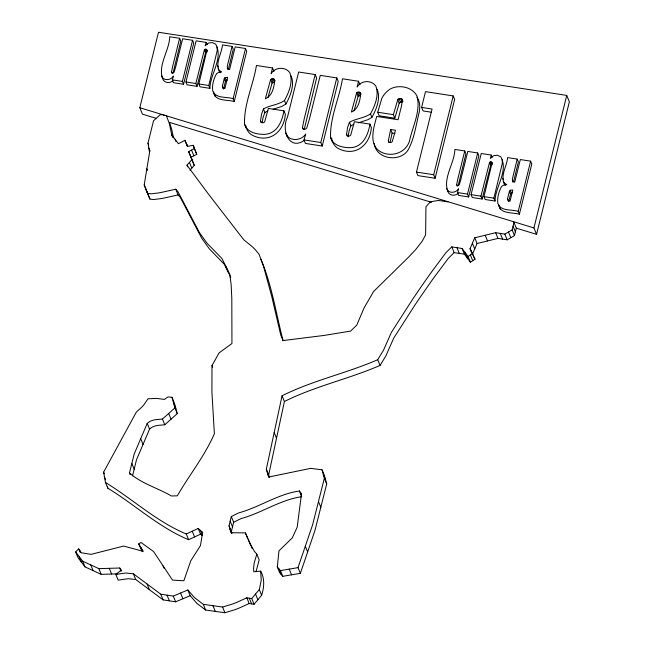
<?xml version="1.0" encoding="UTF-8"?>
<svg xmlns="http://www.w3.org/2000/svg" width="645" height="645" viewBox="0 0 645 645"><rect width="100%" height="100%" fill="white"/><g stroke="black" fill="none" stroke-linecap="round" stroke-linejoin="round"><path stroke-width="0.97" d="M161.855 114.85L160.363 114.617L153.534 120.736L147.987 143.166L149.543 152.502L144.206 184.962L147.584 193.363L151.107 193.847L158.452 192.936A121.647 110.432 -22.3 0 0 164.507 191.726L175.763 189.195L178.004 191.791L199.434 232.603L207.158 243.334L221.961 258.54L229.749 274.198L231.144 284.647L231.813 298.53L231.942 343.527L219.066 352.912L211.995 365.586L211.907 391.741L214.374 433.754C204.723 455.902 189.348 475.034 177.286 495.828L171.441 495.989C157.775 488.031 141.537 483.613 129.484 473.019L134.184 454.024L147.229 423.37L149.874 421.37L152.994 420.226A23.252 21.108 -22.3 0 1 155.993 419.637L162.443 419.065L174.924 407.906L172.013 397.336L168.788 396.941A5.096 4.628 -22.3 0 0 167.41 397.199L164.564 399.408L156.372 398.408L147.963 398.803L143.891 404.818A42.764 38.821 -22.3 0 1 141.715 407.197L136.345 412.082L103.619 472.148L105.458 482.476L107.796 488.184C134.95 504.745 159.025 527.441 188.622 539.696L200.539 534.165L202.03 535.471M227.79 69.571L227.25 66.354L232.063 46.4L222.477 44.916C221.751 53.882 214.14 64.282 220.171 72.756M512.92 182.245L512.38 179.028L517.193 159.073L507.607 157.59C506.881 166.555 499.27 176.956 505.301 185.438M513.968 222.461L512.122 229.894L504.841 234.111L495.65 232.692L474.736 237.795L470.044 248.704L475.043 259.201L470.399 262.176L468.06 256.468L462.086 248.486L451.806 246.89L446.001 252.59L431.674 271.795A1192.782 1082.778 -22.3 0 0 412.937 298.812L391.386 332.385L383.485 350.259L377.712 359.708C346.446 373.302 312.511 380.51 282.05 395.796L266.329 469.238L268.626 477.058L310.64 468.367L322.048 469.786L324.395 475.502L326.701 483.927L314.937 530.545L300.36 573.349L282.776 576.316L279.632 572.647L277.294 566.939L278.987 550.822L292.33 537.841L297.192 527.15L301.489 494.054L299.409 490.99C278.019 494.03 259.725 507.075 239.263 512.727A32.484 29.493 -22.3 0 0 236.449 513.976L231.321 516.532L229.023 525.836L231.031 532.714L245.382 532.891L251.163 545.678L254.332 551.265L256.831 554.176L259.169 559.884L256 571.776M260.532 120.929L261.531 114.23L263.434 108.965C270.013 105.159 278.164 104.974 284.461 100.547C288.896 92.517 293.467 81.439 289.661 72.409C284.856 66.379 275.028 67.12 271.094 73.724L272.521 67.967L256.444 65.476C253.356 85.035 243.737 104.2 244.576 124.187C246.35 128.645 248.293 133.7 253.09 135.635C270.029 143.513 284.018 131.451 285.356 114.35L283.913 110.819L268.409 108.424L264.668 121.824L263.7 122.679L262.265 122.784L261.096 122.211L260.532 120.929L261.257 122.695M262.265 122.542L262.983 117.761L264.877 112.496L263.434 108.965M346.567 134.241L347.558 127.541L349.461 122.276C356.04 118.462 364.191 118.285 370.488 113.851C374.93 105.828 379.494 94.751 375.688 85.721C370.883 79.69 361.055 80.431 357.12 87.027L358.547 81.27L342.471 78.787C339.383 98.346 329.764 117.511 330.603 137.498C332.377 141.956 334.32 147.004 339.117 148.947C356.056 156.824 370.045 144.754 371.383 127.662L369.94 124.13L354.436 121.736L350.695 135.127L349.727 135.982L348.292 136.095L347.123 135.523L346.567 134.241L347.284 135.998M348.155 136.813L349.01 131.072L350.904 125.807L349.461 122.276M222.404 86.124L224.234 78.746L225.073 77.545L227.661 77.319L224.903 88.478L222.622 87.357L222.404 86.124L223.573 88.978L225.403 81.601L226.25 80.399L227.314 80.101M507.534 198.797L509.365 191.428L510.203 190.227L512.791 190.001L510.034 201.159L507.752 200.031L507.534 198.797L508.413 200.942M508.703 201.651L510.534 194.282L511.38 193.081L512.452 192.774M388.33 140.779L390.652 129.508L395.482 130.258L392.249 141.61L391.281 142.424L389.814 142.521L388.742 141.981L388.33 140.779L389.056 142.537M390.104 142.432L392.096 133.039L390.652 129.508M285.671 133.015C288.549 141.86 301.263 141.15 305.738 133.999L303.98 139.909L305.432 143.432L322.242 146.036L338.23 81.431L336.779 77.908L320.259 75.352L309.447 119.019L306.778 127.928L305.69 129.073L304.15 129.266L302.892 128.694L302.465 127.492L304.109 119.301L315.187 74.562L298.659 72.006L287.452 117.285C281.22 129.137 288.573 151.269 304.416 140.336M304.279 129.202L316.631 78.093L315.187 74.562M161.379 75.578C162.927 81.189 170.852 80.609 173.416 76.094L172.312 79.859L173.481 82.713L183.551 84.269L193.734 43.142L192.565 40.288L182.664 38.756L175.779 66.556L174.094 72.232L172.505 73.103L171.514 71.982L172.57 66.774L179.624 38.281L169.724 36.749C169.482 50.939 156.533 66.403 163.459 80.359C165.749 83.237 170.296 83.173 172.9 80.746M173.037 73.095L180.794 41.135L179.624 38.281M446.509 188.259C448.065 193.863 455.983 193.29 458.555 188.775L457.442 192.533L458.611 195.395L468.681 196.951L478.864 155.816L477.695 152.962L467.794 151.43L460.909 179.237L459.224 184.913L457.636 185.776L456.644 184.655L457.708 179.447L464.755 150.962L454.854 149.43C454.612 163.612 441.664 179.076 448.589 193.032C450.879 195.919 455.426 195.854 458.031 193.427M458.168 185.776L465.924 153.816L464.755 150.962M228.419 69.209L233.232 49.254L232.063 46.4M513.557 181.89L518.362 161.927L517.193 159.073M269.36 477.292L268.667 474.954L284.397 401.504L282.05 395.796M155.929 118.261L142.44 114.149L139.804 107.723L158.485 32.25L566.729 95.412L569.366 101.837L536.567 234.353L516.306 228.169L513.67 221.743M183.551 84.269L182.382 81.415L192.565 40.288M197.007 86.357L195.83 83.503L204.376 49.867L205.916 49.141L207.085 51.995L205.545 52.721L197.007 86.357L187.106 84.826L185.937 81.971L196.112 40.837L206.182 42.393L207.061 44.537M216.825 46.972C222.299 59.292 209.794 75.844 209.915 88.349L200.023 86.817L198.845 83.963L206.956 50.237L205.916 49.141M209.915 88.349L208.746 85.495L217.196 50.649L217.172 47.085L215.656 44.118L212.197 42.554L208.472 43.054L205.166 45.787L206.182 42.393M132.531 475.881L136.522 459.732L149.567 429.078L152.22 427.079L155.34 425.934A23.252 21.108 -22.3 0 1 158.339 425.345L164.789 424.773L177.27 413.614L174.352 403.044L172.013 397.336M213.64 92.058C214.761 101.7 227.508 99.427 234.264 101.515L233.095 98.661L245.511 48.48L235.199 46.883L229.596 69.507L227.201 68.144M234.264 101.515L246.68 51.334L245.511 48.48M267.989 97.532L272.061 83.052L274.367 82.221L272.924 78.69L270.61 79.52L265.369 98.75C272.561 95.662 273.867 87.398 274.746 80.488L274.198 79.27L272.924 78.69M283.913 110.819C282.22 121.163 277.302 133.233 265.313 134.329C257.436 134.595 247.317 132.822 244.576 124.187M322.242 146.036L320.791 142.513L336.779 77.908M231.869 533.27L231.361 531.544L233.667 522.24L231.321 516.532M354.016 110.843L358.088 96.355L360.394 95.525L358.951 92.001L356.637 92.832L351.396 112.061C358.588 108.973 359.894 100.701 360.773 93.799L360.224 92.582L358.951 92.001M369.94 124.13C368.247 134.474 363.329 146.544 351.34 147.641C343.463 147.907 333.344 146.133 330.603 137.498M260.653 571.131C264.918 578.557 264.152 587.434 261.66 595.262L254.066 604.268L249.155 603.51L239.093 608.098A104.555 94.912 -22.3 0 1 234.748 609.759L224.936 612.75L205.642 610.033L196.878 603.349L190.186 595.698L175.642 601.817L163.104 599.882L135.724 579.5L128.137 578.718L118.172 580.113L115.826 574.405L125.791 573.01L133.386 573.792L160.758 594.174L173.303 596.109L187.84 589.981L194.532 597.641L203.296 604.325L222.589 607.042L232.402 604.051A104.555 94.912 -22.3 0 0 236.755 602.39L246.817 597.802L251.727 598.56L259.322 589.554L261.257 580.194L260.653 571.131L253.824 571.736L253.55 568.463L254.194 562.908L256.831 554.176M377.72 112.246L381.816 98.371A22.938 20.825 -22.3 0 1 389.911 89.179C398.699 84.221 412.228 86.704 416.993 96.105C421.008 111.142 412.558 126.396 409.494 140.949C406.019 152.542 392.144 157.388 381.606 152.317C367.755 145.431 373.737 127.96 376.688 116.431L398.078 119.744L401.537 105.772L402.407 100.04L401.859 98.967L398.997 98.637L397.739 99.749L393.394 114.665L394.837 118.196L379.171 115.769L377.72 112.246L393.394 114.665M394.837 118.196L399.191 103.273L400.448 102.16L402.117 101.983L400.674 98.459M421.604 107.409L425.507 91.638L453.201 95.92L454.652 99.443L435.141 178.262L417.92 175.601L416.476 172.07L432.077 109.029L421.604 107.409L423.056 110.932L431.618 112.262M435.141 178.262L433.698 174.739L453.201 95.92M468.681 196.951L467.512 194.097L477.695 152.962M482.137 199.031L480.968 196.177L489.507 162.548L491.047 161.822L492.216 164.677L490.676 165.402L482.137 199.031L472.237 197.499L471.068 194.645L481.243 153.51L491.313 155.066L492.191 157.211M501.955 159.646C507.43 171.973 494.925 188.525 495.046 201.03L485.153 199.499L483.976 196.644L492.087 162.911L491.047 161.822M495.046 201.03L493.876 198.176L502.326 163.322L502.302 159.767L500.786 156.791L497.335 155.227L493.61 155.735L490.297 158.46L491.313 155.066M498.77 204.731C499.891 214.374 512.638 212.108 519.394 214.196L518.225 211.334L530.641 161.153L520.33 159.557L514.726 182.188L512.332 180.818M519.394 214.196L531.811 164.007L530.641 161.153M472.39 254.412L477.082 243.504L497.996 238.4L507.18 239.819L514.468 235.602L516.306 228.169M536.567 234.353L533.931 227.927L566.729 95.412M322.048 469.786L324.362 478.219L312.599 524.828L298.014 567.64L300.36 573.349M273.101 109.279L281.857 106.401L285.904 104.071C290.347 96.041 294.91 84.971 291.105 75.933M358.249 122.873L367.884 119.712L371.931 117.382C376.374 109.352 380.937 98.282 377.132 89.244M284.397 401.504C314.857 386.218 348.792 379.01 380.058 365.417L385.831 355.976L393.732 338.093L415.283 304.521A1192.782 1082.778 -22.3 0 1 434.021 277.503L448.348 258.306L454.153 252.606L464.432 254.194L470.399 262.176M187.655 166.821L186.986 165.193L191.92 159.646L188.679 151.583L194.379 148.576L193.178 145.31L187.711 146.351L184.889 140.328L178.455 143.722L171.739 134.942L170.191 127.444A114.617 104.047 -22.3 0 0 169.264 123.364L166.345 115.544M189.944 170.207L194.266 165.354L191.025 157.299L196.725 154.284L193.178 145.31M117.326 573.865L101.192 574.348L84.995 566.874L77.981 557.635L75.634 551.926L78.674 548.895L81.407 552.829L91.13 554.337L123.679 546.073L143.279 551.346L138.691 543.92L140.973 542.453L153.566 551.515L172.489 580.081L183.857 580.79L190.743 560.868L200.45 545.614L202.667 532.367L198.2 528.457L186.284 533.987C156.687 521.724 132.612 499.037 105.458 482.476M115.826 574.405L121.268 570.22L119.728 568.011L98.846 568.64L82.649 561.166L75.634 551.926M468.06 256.468L472.696 253.493M264.877 112.496L267.82 110.94M350.904 125.807L353.847 124.251M233.667 522.24L238.795 519.685A32.484 29.493 -22.3 0 1 241.601 518.435C262.064 512.791 280.365 499.746 301.755 496.698M230.797 277.302L224.307 264.248L209.496 249.043L201.772 238.311L180.342 197.499L178.101 194.911L166.853 197.435A121.647 110.432 -22.3 0 1 160.79 198.644L153.454 199.555L149.922 199.071L145.891 189.162M277.294 566.939L280.438 570.607L298.014 567.64M447.977 201.837L438.366 200.458L430.344 201.812L425.942 206.763L425.619 234.877L422.241 241.125L416.041 249.164L409.059 256.67L373.616 291.484L364.183 307.705L356.814 325.024L350.695 331.07L324.088 335.432L283.05 340.568L280.744 334.965L271.714 296.345L263.611 266.635L259.072 254.283L255.154 249.51A69.757 63.323 -22.3 0 0 251.614 246.172L243.737 239.722L208.472 194.137L186.986 165.193M172.312 79.859L182.382 81.415M185.937 81.971L195.83 83.503M198.845 83.963L208.746 85.495M233.095 98.661C226.564 96.516 215.785 98.846 212.769 90.993C211.874 85.092 213.656 78.827 216.551 73.699L218.655 72.353L221.678 71.99L219.397 70.466L218.203 68.773M392.096 133.039L394.998 133.483M163.354 115.084L164.846 115.31M303.98 139.909L320.791 142.513M416.476 172.07L433.698 174.739M457.442 192.533L467.512 194.097M471.068 194.645L480.968 196.177M483.976 196.644L493.876 198.176M518.225 211.334C511.695 209.198 500.915 211.52 497.9 203.675C497.005 197.773 498.787 191.501 501.681 186.381L503.793 185.034L506.817 184.663L504.527 183.14L503.334 181.455M139.804 107.723L533.931 227.927M169.425 122.381L431.513 202.312M260.943 259.242C271.892 285.227 276.036 313.478 283.082 340.681M141.948 551.112L138.691 543.92M416.952 97.218C420.048 101.354 420.137 106.852 419.315 111.754C416.057 124.606 414.517 138.28 408.067 150.043C399.9 162.734 375.85 159.331 374.229 143.392M473.712 256.807L475.043 259.201M251.381 546.887L252.074 548.411M169.845 123.453L171.602 129.073A114.617 104.047 -22.3 0 1 172.537 133.152L173.497 137.845M248.131 539.526L250.978 545.968M510.203 190.227L511.38 193.081M509.365 191.428L510.534 194.282M502.753 178.286L503.342 179.721M491.821 162.169L492.401 163.596M490.111 161.919L491.28 164.773M489.507 162.548L490.676 165.402M513.041 226.177L515.387 231.886M512.122 229.894L514.468 235.602M499.182 206.335L500.351 209.19M508.486 232.006L510.824 237.715M504.841 234.111L507.18 239.819M500.246 233.401L502.584 239.11M495.65 232.692L497.996 238.4M485.193 235.24L487.539 240.956M456.644 184.655L457.232 186.083M474.736 237.795L477.082 243.504M472.39 243.254L474.736 248.962M471.374 251.099L473.382 255.992M470.044 248.704L471.721 252.784M470.374 254.977L472.721 260.693M465.077 252.477L467.415 258.185M401.859 98.967L402.948 101.612M462.086 248.486L464.432 254.194M398.997 98.637L400.448 102.16M397.739 99.749L399.191 103.273M456.95 247.688L459.288 253.396M451.806 246.89L454.153 252.606M358.547 81.27L359.991 84.801M370.488 113.851L371.931 117.382M360.224 92.582L360.95 94.339M357.596 92.09L359.039 95.613M356.637 92.832L358.088 96.355M302.465 127.492L303.19 129.258M272.521 67.967L273.964 71.49M284.461 100.547L285.904 104.071M274.198 79.27L274.915 81.028M271.569 78.779L273.012 82.302M270.61 79.52L272.061 83.052M377.712 359.708L380.058 365.417M225.073 77.545L226.25 80.399M224.234 78.746L225.403 81.601M217.623 65.613L218.212 67.04M222.622 87.357L223.21 88.784M206.69 49.496L207.271 50.923M204.981 49.238L206.15 52.092M204.376 49.867L205.545 52.721M214.051 93.662L215.22 96.516M171.514 71.982L172.102 73.409M193.782 146.939L196.725 154.284M191.533 150.083L193.871 155.792M323.201 474.002L325.548 479.711M324.362 478.219L326.701 483.927M186.3 143.343L187.639 146.609M184.889 140.328L187.227 146.044M188.679 151.583L194.266 165.354M189.453 162.419L191.791 168.127M175.093 139.336L176.101 141.779M225.855 266.369L228.201 272.077M171.739 134.942L172.739 137.393M318.477 501.528L320.823 507.236M300.449 492.522L301.457 494.973M175.763 189.195L178.101 194.911M299.409 490.99L301.417 495.884M274.19 432.521L276.528 438.229M147.987 143.166L148.656 144.803M148.761 147.834L150.1 151.099M305.303 546.234L307.649 551.943M146.875 168.732L147.544 170.361M266.329 469.238L268.667 474.954M267.473 473.148L269.15 477.227M144.206 184.962L149.922 199.071M211.995 365.586L212.665 367.215M289.226 569.124L291.564 574.832M280.438 570.607L282.776 576.316M278.866 568.777L281.204 574.485M245.382 532.891L247.728 538.607M259.322 589.554L261.66 595.262M230.176 521.184L232.514 526.892M229.023 525.836L231.361 531.544M230.031 529.279L231.7 533.359M255.525 594.053L257.863 599.761M173.473 402.617L175.811 408.333M174.924 407.906L177.27 413.614M251.727 598.56L254.066 604.268M249.268 598.181L251.614 603.889M246.817 597.802L249.155 603.51M168.684 413.485L171.03 419.194M162.443 419.065L164.789 424.773M200.434 530.416L202.441 535.31M198.2 528.457L200.539 534.165M192.242 531.222L194.58 536.93M147.229 423.37L149.567 429.078M222.589 607.042L224.936 612.75M186.284 533.987L188.622 539.696M212.947 605.679L215.285 611.387M140.707 438.697L143.045 444.405M203.296 604.325L205.642 610.033M187.84 589.981L190.186 595.698M131.83 463.521L134.176 469.229M180.576 593.045L182.914 598.754M129.484 473.019L130.153 474.647M163.024 565.794L164.032 568.245M173.303 596.109L175.642 601.817M167.031 595.141L169.369 600.85M160.758 594.174L163.104 599.882M140.981 547.629L142.658 551.709M103.619 472.148L104.288 473.785M104.538 477.308L105.538 479.759M147.068 583.983L149.414 589.691M133.386 573.792L135.724 579.5M120.502 569.116L121.171 570.744M119.728 568.011L121.067 571.268M109.287 568.326L111.633 574.034M98.846 568.64L101.192 574.348M90.752 564.899L93.09 570.607M80.036 550.862L80.706 552.499M78.674 548.895L80.012 552.16M82.649 561.166L84.995 566.874M79.141 556.546L81.488 562.255M504.213 182.728L504.503 184.309M107.489 486.467L107.796 488.184M286.904 134.781L287.122 136.538M331.732 138.022L332.054 141.021M245.81 125.71L246.027 127.71M447.525 189.63L447.678 191.113M162.395 76.948L162.548 78.44"/></g></svg>
